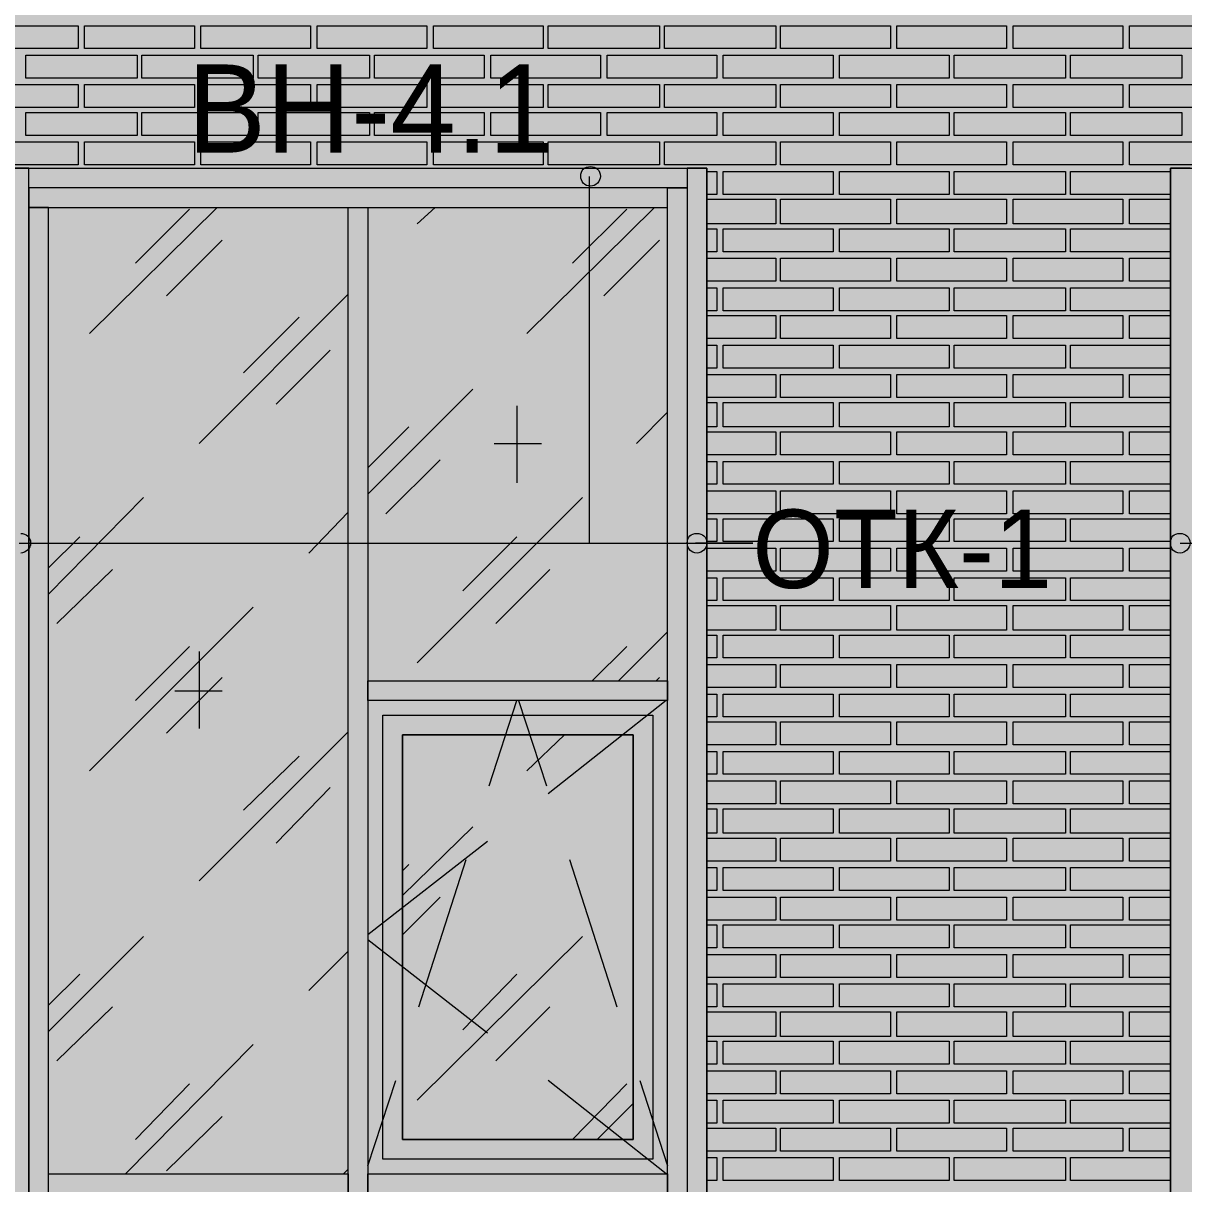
# Model space of a CAD drawing. Header units: millimetres. Extents: x -28928 to 100580, y -22867 to 36490.
# Drawn here: x 29027 to 32026, y 21166 to 24164 of the extents above; entities that cross this region are included whole.
import ezdxf

# ---------------------------------------------------------------- set-up
doc = ezdxf.new("R2010")
doc.units = ezdxf.units.MM
doc.layers.add('PDF _Геометрия', color=7, linetype='Continuous', true_color=0x8f8e8d)
doc.layers.add('PDF _Сплошная заливка', color=7, linetype='Continuous', true_color=0xffffff)
doc.layers.add('PDF _Текст', color=7, linetype='Continuous')

msp = doc.modelspace()

# ---------------------------------------------------------------- hatches: boundary and pattern name
at = {"layer": 'PDF _Сплошная заливка', "true_color": 0xdcd6cf, "transparency": 33554559}
msp.add_hatch(color=254, dxfattribs=at).paths.add_polyline_path([(19133.74774611586, 30089.12061882288), (19133.74774611586, 16343.3513880535), (52641.44005380855, 16343.3513880535), (52641.44005380855, 30089.12061882288)])

# ---------------------------------------------------------------- linework, layer by layer
at = {"layer": 'PDF _Геометрия', "lineweight": 9}
for points in [[(29169.13236150059, 24098.35138805358), (29029.51697688521, 24098.35138805358), (28885.67082303906, 24098.35138805358), (28885.67082303906, 24157.58215728436), (29029.51697688521, 24157.58215728436), (29169.13236150059, 24157.58215728436)], [(29469.51697688522, 24098.35138805358), (29329.90159226983, 24098.35138805358), (29186.05543842366, 24098.35138805358), (29186.05543842366, 24157.58215728436), (29329.90159226983, 24157.58215728436), (29469.51697688522, 24157.58215728436)], [(29769.90159226983, 24098.35138805358), (29626.05543842368, 24098.35138805358), (29486.44005380829, 24098.35138805358), (29486.44005380829, 24157.58215728436), (29626.05543842368, 24157.58215728436), (29769.90159226983, 24157.58215728436)], [(30070.28620765445, 24098.35138805358), (29926.4400538083, 24098.35138805358), (29786.82466919291, 24098.35138805358), (29786.82466919291, 24157.58215728436), (29926.4400538083, 24157.58215728436), (30070.28620765445, 24157.58215728436)], [(30370.67082303908, 24098.35138805358), (30226.82466919291, 24098.35138805358), (30087.20928457752, 24098.35138805358), (30087.20928457752, 24157.58215728436), (30226.82466919291, 24157.58215728436), (30370.67082303908, 24157.58215728436)], [(30671.05543842368, 24098.35138805358), (30527.20928457753, 24098.35138805358), (30383.36313073138, 24098.35138805358), (30383.36313073138, 24157.58215728436), (30527.20928457753, 24157.58215728436), (30671.05543842368, 24157.58215728436)], [(30971.4400538083, 24098.35138805358), (30827.59389996215, 24098.35138805358), (30683.74774611599, 24098.35138805358), (30683.74774611599, 24157.58215728436), (30827.59389996215, 24157.58215728436), (30971.4400538083, 24157.58215728436)], [(31267.59389996215, 24098.35138805358), (31127.97851534676, 24098.35138805358), (30984.13236150061, 24098.35138805358), (30984.13236150061, 24157.58215728436), (31127.97851534676, 24157.58215728436), (31267.59389996215, 24157.58215728436)], [(31567.97851534678, 24098.35138805358), (31428.36313073139, 24098.35138805358), (31284.51697688524, 24098.35138805358), (31284.51697688524, 24157.58215728436), (31428.36313073139, 24157.58215728436), (31567.97851534678, 24157.58215728436)], [(31868.3631307314, 24098.35138805358), (31724.51697688523, 24098.35138805358), (31584.90159226985, 24098.35138805358), (31584.90159226985, 24157.58215728436), (31724.51697688523, 24157.58215728436), (31868.3631307314, 24157.58215728436)], [(32168.74774611601, 24098.35138805358), (32024.90159226986, 24098.35138805358), (31885.28620765447, 24098.35138805358), (31885.28620765447, 24157.58215728436), (32024.90159226986, 24157.58215728436), (32168.74774611601, 24157.58215728436)], [(29321.44005380829, 24081.42831113051), (29321.44005380829, 24022.19754189974), (29033.74774611597, 24022.19754189974), (29033.74774611597, 24081.42831113051)], [(29621.82466919291, 24081.42831113051), (29621.82466919291, 24022.19754189974), (29334.13236150059, 24022.19754189974), (29334.13236150059, 24081.42831113051)], [(29922.20928457752, 24081.42831113051), (29922.20928457752, 24022.19754189974), (29634.51697688522, 24022.19754189974), (29634.51697688522, 24081.42831113051)], [(30218.36313073138, 24081.42831113051), (30218.36313073138, 24022.19754189974), (29934.90159226983, 24022.19754189974), (29934.90159226983, 24081.42831113051)], [(30518.74774611599, 24081.42831113051), (30518.74774611599, 24022.19754189974), (30235.28620765445, 24022.19754189974), (30235.28620765445, 24081.42831113051)], [(30819.13236150061, 24081.42831113051), (30819.13236150061, 24022.19754189974), (30535.67082303908, 24022.19754189974), (30535.67082303908, 24081.42831113051)], [(31119.51697688524, 24081.42831113051), (31119.51697688524, 24022.19754189974), (30836.05543842369, 24022.19754189974), (30836.05543842369, 24081.42831113051)], [(31419.90159226984, 24081.42831113051), (31419.90159226984, 24022.19754189974), (31136.44005380831, 24022.19754189974), (31136.44005380831, 24081.42831113051)], [(31720.28620765447, 24081.42831113051), (31720.28620765447, 24022.19754189974), (31432.59389996215, 24022.19754189974), (31432.59389996215, 24081.42831113051)], [(32020.67082303909, 24081.42831113051), (32020.67082303909, 24022.19754189974), (31732.97851534678, 24022.19754189974), (31732.97851534678, 24081.42831113051)], [(29169.13236150059, 23946.04369574589), (29029.51697688521, 23946.04369574589), (28885.67082303906, 23946.04369574589), (28885.67082303906, 24005.27446497666), (29029.51697688521, 24005.27446497666), (29169.13236150059, 24005.27446497666)], [(29469.51697688522, 23946.04369574589), (29329.90159226983, 23946.04369574589), (29186.05543842366, 23946.04369574589), (29186.05543842366, 24005.27446497666), (29329.90159226983, 24005.27446497666), (29469.51697688522, 24005.27446497666)], [(29769.90159226983, 23946.04369574589), (29626.05543842368, 23946.04369574589), (29486.44005380829, 23946.04369574589), (29486.44005380829, 24005.27446497666), (29626.05543842368, 24005.27446497666), (29769.90159226983, 24005.27446497666)], [(30070.28620765445, 23946.04369574589), (29926.4400538083, 23946.04369574589), (29786.82466919291, 23946.04369574589), (29786.82466919291, 24005.27446497666), (29926.4400538083, 24005.27446497666), (30070.28620765445, 24005.27446497666)], [(30370.67082303908, 23946.04369574589), (30226.82466919291, 23946.04369574589), (30087.20928457752, 23946.04369574589), (30087.20928457752, 24005.27446497666), (30226.82466919291, 24005.27446497666), (30370.67082303908, 24005.27446497666)], [(30671.05543842368, 23946.04369574589), (30527.20928457753, 23946.04369574589), (30383.36313073138, 23946.04369574589), (30383.36313073138, 24005.27446497666), (30527.20928457753, 24005.27446497666), (30671.05543842368, 24005.27446497666)], [(30971.4400538083, 23946.04369574589), (30827.59389996215, 23946.04369574589), (30683.74774611599, 23946.04369574589), (30683.74774611599, 24005.27446497666), (30827.59389996215, 24005.27446497666), (30971.4400538083, 24005.27446497666)], [(31267.59389996215, 23946.04369574589), (31127.97851534676, 23946.04369574589), (30984.13236150061, 23946.04369574589), (30984.13236150061, 24005.27446497666), (31127.97851534676, 24005.27446497666), (31267.59389996215, 24005.27446497666)], [(31567.97851534678, 23946.04369574589), (31428.36313073139, 23946.04369574589), (31284.51697688524, 23946.04369574589), (31284.51697688524, 24005.27446497666), (31428.36313073139, 24005.27446497666), (31567.97851534678, 24005.27446497666)], [(31868.3631307314, 23946.04369574589), (31724.51697688523, 23946.04369574589), (31584.90159226985, 23946.04369574589), (31584.90159226985, 24005.27446497666), (31724.51697688523, 24005.27446497666), (31868.3631307314, 24005.27446497666)], [(32168.74774611601, 23946.04369574589), (32024.90159226986, 23946.04369574589), (31885.28620765447, 23946.04369574589), (31885.28620765447, 24005.27446497666), (32024.90159226986, 24005.27446497666), (32168.74774611601, 24005.27446497666)], [(29321.44005380829, 23933.35138805358), (29321.44005380829, 23874.12061882282), (29033.74774611597, 23874.12061882282), (29033.74774611597, 23933.35138805358)], [(29621.82466919291, 23933.35138805358), (29621.82466919291, 23874.12061882282), (29334.13236150059, 23874.12061882282), (29334.13236150059, 23933.35138805358)], [(29922.20928457752, 23933.35138805358), (29922.20928457752, 23874.12061882282), (29634.51697688522, 23874.12061882282), (29634.51697688522, 23933.35138805358)], [(30218.36313073138, 23933.35138805358), (30218.36313073138, 23874.12061882282), (29934.90159226983, 23874.12061882282), (29934.90159226983, 23933.35138805358)], [(30518.74774611599, 23933.35138805358), (30518.74774611599, 23874.12061882282), (30235.28620765445, 23874.12061882282), (30235.28620765445, 23933.35138805358)], [(30819.13236150061, 23933.35138805358), (30819.13236150061, 23874.12061882282), (30535.67082303908, 23874.12061882282), (30535.67082303908, 23933.35138805358)], [(31119.51697688524, 23933.35138805358), (31119.51697688524, 23874.12061882282), (30836.05543842369, 23874.12061882282), (30836.05543842369, 23933.35138805358)], [(31419.90159226984, 23933.35138805358), (31419.90159226984, 23874.12061882282), (31136.44005380831, 23874.12061882282), (31136.44005380831, 23933.35138805358)], [(31720.28620765447, 23933.35138805358), (31720.28620765447, 23874.12061882282), (31432.59389996215, 23874.12061882282), (31432.59389996215, 23933.35138805358)], [(32020.67082303909, 23933.35138805358), (32020.67082303909, 23874.12061882282), (31732.97851534678, 23874.12061882282), (31732.97851534678, 23933.35138805358)], [(29169.13236150059, 23797.96677266898), (29029.51697688521, 23797.96677266898), (28885.67082303906, 23797.96677266898), (28885.67082303906, 23857.19754189974), (29029.51697688521, 23857.19754189974), (29169.13236150059, 23857.19754189974)], [(29469.51697688522, 23797.96677266898), (29329.90159226983, 23797.96677266898), (29186.05543842366, 23797.96677266898), (29186.05543842366, 23857.19754189974), (29329.90159226983, 23857.19754189974), (29469.51697688522, 23857.19754189974)], [(29769.90159226983, 23797.96677266898), (29626.05543842368, 23797.96677266898), (29486.44005380829, 23797.96677266898), (29486.44005380829, 23857.19754189974), (29626.05543842368, 23857.19754189974), (29769.90159226983, 23857.19754189974)], [(30070.28620765445, 23797.96677266898), (29926.4400538083, 23797.96677266898), (29786.82466919291, 23797.96677266898), (29786.82466919291, 23857.19754189974), (29926.4400538083, 23857.19754189974), (30070.28620765445, 23857.19754189974)], [(30370.67082303908, 23797.96677266898), (30226.82466919291, 23797.96677266898), (30087.20928457752, 23797.96677266898), (30087.20928457752, 23857.19754189974), (30226.82466919291, 23857.19754189974), (30370.67082303908, 23857.19754189974)], [(30671.05543842368, 23797.96677266898), (30527.20928457753, 23797.96677266898), (30383.36313073138, 23797.96677266898), (30383.36313073138, 23857.19754189974), (30527.20928457753, 23857.19754189974), (30671.05543842368, 23857.19754189974)], [(30971.4400538083, 23797.96677266898), (30827.59389996215, 23797.96677266898), (30683.74774611599, 23797.96677266898), (30683.74774611599, 23857.19754189974), (30827.59389996215, 23857.19754189974), (30971.4400538083, 23857.19754189974)], [(31267.59389996215, 23797.96677266898), (31127.97851534676, 23797.96677266898), (30984.13236150061, 23797.96677266898), (30984.13236150061, 23857.19754189974), (31127.97851534676, 23857.19754189974), (31267.59389996215, 23857.19754189974)], [(31567.97851534678, 23797.96677266898), (31428.36313073139, 23797.96677266898), (31284.51697688524, 23797.96677266898), (31284.51697688524, 23857.19754189974), (31428.36313073139, 23857.19754189974), (31567.97851534678, 23857.19754189974)], [(31868.3631307314, 23797.96677266898), (31724.51697688523, 23797.96677266898), (31584.90159226985, 23797.96677266898), (31584.90159226985, 23857.19754189974), (31724.51697688523, 23857.19754189974), (31868.3631307314, 23857.19754189974)], [(32168.74774611601, 23797.96677266898), (32024.90159226986, 23797.96677266898), (31885.28620765447, 23797.96677266898), (31885.28620765447, 23857.19754189974), (32024.90159226986, 23857.19754189974), (32168.74774611601, 23857.19754189974)], [(31119.51697688524, 23781.04369574588), (31119.51697688524, 23721.81292651513), (30836.05543842369, 23721.81292651513), (30836.05543842369, 23781.04369574588)], [(31419.90159226984, 23781.04369574588), (31419.90159226984, 23721.81292651513), (31136.44005380831, 23721.81292651513), (31136.44005380831, 23781.04369574588)], [(31720.28620765447, 23781.04369574588), (31720.28620765447, 23721.81292651513), (31432.59389996215, 23721.81292651513), (31432.59389996215, 23781.04369574588)], [(31267.59389996215, 23645.65908036128), (31127.97851534676, 23645.65908036128), (30984.13236150061, 23645.65908036128), (30984.13236150061, 23709.12061882282), (31127.97851534676, 23709.12061882282), (31267.59389996215, 23709.12061882282)], [(31567.97851534678, 23645.65908036128), (31428.36313073139, 23645.65908036128), (31284.51697688524, 23645.65908036128), (31284.51697688524, 23709.12061882282), (31428.36313073139, 23709.12061882282), (31567.97851534678, 23709.12061882282)], [(31868.3631307314, 23645.65908036128), (31724.51697688523, 23645.65908036128), (31584.90159226985, 23645.65908036128), (31584.90159226985, 23709.12061882282), (31724.51697688523, 23709.12061882282), (31868.3631307314, 23709.12061882282)], [(31119.51697688524, 23632.96677266898), (31119.51697688524, 23573.7360034382), (30836.05543842369, 23573.7360034382), (30836.05543842369, 23632.96677266898)], [(31419.90159226984, 23632.96677266898), (31419.90159226984, 23573.7360034382), (31136.44005380831, 23573.7360034382), (31136.44005380831, 23632.96677266898)], [(31720.28620765447, 23632.96677266898), (31720.28620765447, 23573.7360034382), (31432.59389996215, 23573.7360034382), (31432.59389996215, 23632.96677266898)], [(31267.59389996215, 23497.58215728435), (31127.97851534676, 23497.58215728435), (30984.13236150061, 23497.58215728435), (30984.13236150061, 23556.81292651513), (31127.97851534676, 23556.81292651513), (31267.59389996215, 23556.81292651513)], [(31567.97851534678, 23497.58215728435), (31428.36313073139, 23497.58215728435), (31284.51697688524, 23497.58215728435), (31284.51697688524, 23556.81292651513), (31428.36313073139, 23556.81292651513), (31567.97851534678, 23556.81292651513)], [(31868.3631307314, 23497.58215728435), (31724.51697688523, 23497.58215728435), (31584.90159226985, 23497.58215728435), (31584.90159226985, 23556.81292651513), (31724.51697688523, 23556.81292651513), (31868.3631307314, 23556.81292651513)], [(31119.51697688524, 23480.65908036128), (31119.51697688524, 23421.4283111305), (30836.05543842369, 23421.4283111305), (30836.05543842369, 23480.65908036128)], [(31419.90159226984, 23480.65908036128), (31419.90159226984, 23421.4283111305), (31136.44005380831, 23421.4283111305), (31136.44005380831, 23480.65908036128)], [(31720.28620765447, 23480.65908036128), (31720.28620765447, 23421.4283111305), (31432.59389996215, 23421.4283111305), (31432.59389996215, 23480.65908036128)], [(31267.59389996215, 23349.50523420742), (31127.97851534676, 23349.50523420742), (30984.13236150061, 23349.50523420742), (30984.13236150061, 23408.7360034382), (31127.97851534676, 23408.7360034382), (31267.59389996215, 23408.7360034382)], [(31567.97851534678, 23349.50523420742), (31428.36313073139, 23349.50523420742), (31284.51697688524, 23349.50523420742), (31284.51697688524, 23408.7360034382), (31428.36313073139, 23408.7360034382), (31567.97851534678, 23408.7360034382)], [(31868.3631307314, 23349.50523420742), (31724.51697688523, 23349.50523420742), (31584.90159226985, 23349.50523420742), (31584.90159226985, 23408.7360034382), (31724.51697688523, 23408.7360034382), (31868.3631307314, 23408.7360034382)], [(31119.51697688524, 23332.58215728435), (31119.51697688524, 23273.35138805357), (30836.05543842369, 23273.35138805357), (30836.05543842369, 23332.58215728435)], [(31419.90159226984, 23332.58215728435), (31419.90159226984, 23273.35138805357), (31136.44005380831, 23273.35138805357), (31136.44005380831, 23332.58215728435)], [(31720.28620765447, 23332.58215728435), (31720.28620765447, 23273.35138805357), (31432.59389996215, 23273.35138805357), (31432.59389996215, 23332.58215728435)], [(31267.59389996215, 23197.19754189973), (31127.97851534676, 23197.19754189973), (30984.13236150061, 23197.19754189973), (30984.13236150061, 23256.4283111305), (31127.97851534676, 23256.4283111305), (31267.59389996215, 23256.4283111305)], [(31567.97851534678, 23197.19754189973), (31428.36313073139, 23197.19754189973), (31284.51697688524, 23197.19754189973), (31284.51697688524, 23256.4283111305), (31428.36313073139, 23256.4283111305), (31567.97851534678, 23256.4283111305)], [(31868.3631307314, 23197.19754189973), (31724.51697688523, 23197.19754189973), (31584.90159226985, 23197.19754189973), (31584.90159226985, 23256.4283111305), (31724.51697688523, 23256.4283111305), (31868.3631307314, 23256.4283111305)], [(31119.51697688524, 23184.50523420742), (31119.51697688524, 23121.04369574588), (30836.05543842369, 23121.04369574588), (30836.05543842369, 23184.50523420742)], [(31419.90159226984, 23184.50523420742), (31419.90159226984, 23121.04369574588), (31136.44005380831, 23121.04369574588), (31136.44005380831, 23184.50523420742)], [(31720.28620765447, 23184.50523420742), (31720.28620765447, 23121.04369574588), (31432.59389996215, 23121.04369574588), (31432.59389996215, 23184.50523420742)], [(31267.59389996215, 23049.12061882281), (31127.97851534676, 23049.12061882281), (30984.13236150061, 23049.12061882281), (30984.13236150061, 23108.35138805357), (31127.97851534676, 23108.35138805357), (31267.59389996215, 23108.35138805357)], [(31567.97851534678, 23049.12061882281), (31428.36313073139, 23049.12061882281), (31284.51697688524, 23049.12061882281), (31284.51697688524, 23108.35138805357), (31428.36313073139, 23108.35138805357), (31567.97851534678, 23108.35138805357)], [(31868.3631307314, 23049.12061882281), (31724.51697688523, 23049.12061882281), (31584.90159226985, 23049.12061882281), (31584.90159226985, 23108.35138805357), (31724.51697688523, 23108.35138805357), (31868.3631307314, 23108.35138805357)], [(31119.51697688524, 23032.19754189972), (31119.51697688524, 22972.96677266897), (30836.05543842369, 22972.96677266897), (30836.05543842369, 23032.19754189972)], [(31419.90159226984, 23032.19754189972), (31419.90159226984, 22972.96677266897), (31136.44005380831, 22972.96677266897), (31136.44005380831, 23032.19754189972)], [(31720.28620765447, 23032.19754189972), (31720.28620765447, 22972.96677266897), (31432.59389996215, 22972.96677266897), (31432.59389996215, 23032.19754189972)], [(31267.59389996215, 22896.81292651512), (31127.97851534676, 22896.81292651512), (30984.13236150061, 22896.81292651512), (30984.13236150061, 22956.04369574588), (31127.97851534676, 22956.04369574588), (31267.59389996215, 22956.04369574588)], [(31567.97851534678, 22896.81292651512), (31428.36313073139, 22896.81292651512), (31284.51697688524, 22896.81292651512), (31284.51697688524, 22956.04369574588), (31428.36313073139, 22956.04369574588), (31567.97851534678, 22956.04369574588)], [(31868.3631307314, 22896.81292651512), (31724.51697688523, 22896.81292651512), (31584.90159226985, 22896.81292651512), (31584.90159226985, 22956.04369574588), (31724.51697688523, 22956.04369574588), (31868.3631307314, 22956.04369574588)], [(31119.51697688524, 22884.12061882281), (31119.51697688524, 22824.88984959203), (30836.05543842369, 22824.88984959203), (30836.05543842369, 22884.12061882281)], [(31419.90159226984, 22884.12061882281), (31419.90159226984, 22824.88984959203), (31136.44005380831, 22824.88984959203), (31136.44005380831, 22884.12061882281)], [(31720.28620765447, 22884.12061882281), (31720.28620765447, 22824.88984959203), (31432.59389996215, 22824.88984959203), (31432.59389996215, 22884.12061882281)], [(31267.59389996215, 22748.73600343819), (31127.97851534676, 22748.73600343819), (30984.13236150061, 22748.73600343819), (30984.13236150061, 22807.96677266896), (31127.97851534676, 22807.96677266896), (31267.59389996215, 22807.96677266896)], [(31567.97851534678, 22748.73600343819), (31428.36313073139, 22748.73600343819), (31284.51697688524, 22748.73600343819), (31284.51697688524, 22807.96677266896), (31428.36313073139, 22807.96677266896), (31567.97851534678, 22807.96677266896)], [(31868.3631307314, 22748.73600343819), (31724.51697688523, 22748.73600343819), (31584.90159226985, 22748.73600343819), (31584.90159226985, 22807.96677266896), (31724.51697688523, 22807.96677266896), (31868.3631307314, 22807.96677266896)], [(31119.51697688524, 22731.81292651512), (31119.51697688524, 22672.58215728434), (30836.05543842369, 22672.58215728434), (30836.05543842369, 22731.81292651512)], [(31419.90159226984, 22731.81292651512), (31419.90159226984, 22672.58215728434), (31136.44005380831, 22672.58215728434), (31136.44005380831, 22731.81292651512)], [(31720.28620765447, 22731.81292651512), (31720.28620765447, 22672.58215728434), (31432.59389996215, 22672.58215728434), (31432.59389996215, 22731.81292651512)], [(31267.59389996215, 22596.42831113049), (31127.97851534676, 22596.42831113049), (30984.13236150061, 22596.42831113049), (30984.13236150061, 22659.88984959203), (31127.97851534676, 22659.88984959203), (31267.59389996215, 22659.88984959203)], [(31567.97851534678, 22596.42831113049), (31428.36313073139, 22596.42831113049), (31284.51697688524, 22596.42831113049), (31284.51697688524, 22659.88984959203), (31428.36313073139, 22659.88984959203), (31567.97851534678, 22659.88984959203)], [(31868.3631307314, 22596.42831113049), (31724.51697688523, 22596.42831113049), (31584.90159226985, 22596.42831113049), (31584.90159226985, 22659.88984959203), (31724.51697688523, 22659.88984959203), (31868.3631307314, 22659.88984959203)], [(31119.51697688524, 22583.73600343819), (31119.51697688524, 22524.50523420741), (30836.05543842369, 22524.50523420741), (30836.05543842369, 22583.73600343819)], [(31419.90159226984, 22583.73600343819), (31419.90159226984, 22524.50523420741), (31136.44005380831, 22524.50523420741), (31136.44005380831, 22583.73600343819)], [(31720.28620765447, 22583.73600343819), (31720.28620765447, 22524.50523420741), (31432.59389996215, 22524.50523420741), (31432.59389996215, 22583.73600343819)], [(31267.59389996215, 22448.35138805356), (31127.97851534676, 22448.35138805356), (30984.13236150061, 22448.35138805356), (30984.13236150061, 22507.58215728434), (31127.97851534676, 22507.58215728434), (31267.59389996215, 22507.58215728434)], [(31567.97851534678, 22448.35138805356), (31428.36313073139, 22448.35138805356), (31284.51697688524, 22448.35138805356), (31284.51697688524, 22507.58215728434), (31428.36313073139, 22507.58215728434), (31567.97851534678, 22507.58215728434)], [(31868.3631307314, 22448.35138805356), (31724.51697688523, 22448.35138805356), (31584.90159226985, 22448.35138805356), (31584.90159226985, 22507.58215728434), (31724.51697688523, 22507.58215728434), (31868.3631307314, 22507.58215728434)], [(31119.51697688524, 22431.42831113049), (31119.51697688524, 22372.19754189971), (30836.05543842369, 22372.19754189971), (30836.05543842369, 22431.42831113049)], [(31419.90159226984, 22431.42831113049), (31419.90159226984, 22372.19754189971), (31136.44005380831, 22372.19754189971), (31136.44005380831, 22431.42831113049)], [(31720.28620765447, 22431.42831113049), (31720.28620765447, 22372.19754189971), (31432.59389996215, 22372.19754189971), (31432.59389996215, 22431.42831113049)], [(31267.59389996215, 22300.27446497665), (31127.97851534676, 22300.27446497665), (30984.13236150061, 22300.27446497665), (30984.13236150061, 22359.50523420741), (31127.97851534676, 22359.50523420741), (31267.59389996215, 22359.50523420741)], [(31567.97851534678, 22300.27446497665), (31428.36313073139, 22300.27446497665), (31284.51697688524, 22300.27446497665), (31284.51697688524, 22359.50523420741), (31428.36313073139, 22359.50523420741), (31567.97851534678, 22359.50523420741)], [(31868.3631307314, 22300.27446497665), (31724.51697688523, 22300.27446497665), (31584.90159226985, 22300.27446497665), (31584.90159226985, 22359.50523420741), (31724.51697688523, 22359.50523420741), (31868.3631307314, 22359.50523420741)], [(31119.51697688524, 22283.35138805356), (31119.51697688524, 22224.12061882281), (30836.05543842369, 22224.12061882281), (30836.05543842369, 22283.35138805356)], [(31419.90159226984, 22283.35138805356), (31419.90159226984, 22224.12061882281), (31136.44005380831, 22224.12061882281), (31136.44005380831, 22283.35138805356)], [(31720.28620765447, 22283.35138805356), (31720.28620765447, 22224.12061882281), (31432.59389996215, 22224.12061882281), (31432.59389996215, 22283.35138805356)], [(31267.59389996215, 22147.96677266895), (31127.97851534676, 22147.96677266895), (30984.13236150061, 22147.96677266895), (30984.13236150061, 22207.19754189971), (31127.97851534676, 22207.19754189971), (31267.59389996215, 22207.19754189971)], [(31567.97851534678, 22147.96677266895), (31428.36313073139, 22147.96677266895), (31284.51697688524, 22147.96677266895), (31284.51697688524, 22207.19754189971), (31428.36313073139, 22207.19754189971), (31567.97851534678, 22207.19754189971)], [(31868.3631307314, 22147.96677266895), (31724.51697688523, 22147.96677266895), (31584.90159226985, 22147.96677266895), (31584.90159226985, 22207.19754189971), (31724.51697688523, 22207.19754189971), (31868.3631307314, 22207.19754189971)], [(31119.51697688524, 22135.27446497665), (31119.51697688524, 22071.81292651511), (30836.05543842369, 22071.81292651511), (30836.05543842369, 22135.27446497665)], [(31419.90159226984, 22135.27446497665), (31419.90159226984, 22071.81292651511), (31136.44005380831, 22071.81292651511), (31136.44005380831, 22135.27446497665)], [(31720.28620765447, 22135.27446497665), (31720.28620765447, 22071.81292651511), (31432.59389996215, 22071.81292651511), (31432.59389996215, 22135.27446497665)], [(31267.59389996215, 21999.88984959203), (31127.97851534676, 21999.88984959203), (30984.13236150061, 21999.88984959203), (30984.13236150061, 22059.1206188228), (31127.97851534676, 22059.1206188228), (31267.59389996215, 22059.1206188228)], [(31567.97851534678, 21999.88984959203), (31428.36313073139, 21999.88984959203), (31284.51697688524, 21999.88984959203), (31284.51697688524, 22059.1206188228), (31428.36313073139, 22059.1206188228), (31567.97851534678, 22059.1206188228)], [(31868.3631307314, 21999.88984959203), (31724.51697688523, 21999.88984959203), (31584.90159226985, 21999.88984959203), (31584.90159226985, 22059.1206188228), (31724.51697688523, 22059.1206188228), (31868.3631307314, 22059.1206188228)], [(31119.51697688524, 21982.96677266895), (31119.51697688524, 21923.73600343818), (30836.05543842369, 21923.73600343818), (30836.05543842369, 21982.96677266895)], [(31419.90159226984, 21982.96677266895), (31419.90159226984, 21923.73600343818), (31136.44005380831, 21923.73600343818), (31136.44005380831, 21982.96677266895)], [(31720.28620765447, 21982.96677266895), (31720.28620765447, 21923.73600343818), (31432.59389996215, 21923.73600343818), (31432.59389996215, 21982.96677266895)], [(31267.59389996215, 21847.58215728433), (31127.97851534676, 21847.58215728433), (30984.13236150061, 21847.58215728433), (30984.13236150061, 21906.81292651511), (31127.97851534676, 21906.81292651511), (31267.59389996215, 21906.81292651511)], [(31567.97851534678, 21847.58215728433), (31428.36313073139, 21847.58215728433), (31284.51697688524, 21847.58215728433), (31284.51697688524, 21906.81292651511), (31428.36313073139, 21906.81292651511), (31567.97851534678, 21906.81292651511)], [(31868.3631307314, 21847.58215728433), (31724.51697688523, 21847.58215728433), (31584.90159226985, 21847.58215728433), (31584.90159226985, 21906.81292651511), (31724.51697688523, 21906.81292651511), (31868.3631307314, 21906.81292651511)], [(31119.51697688524, 21834.88984959203), (31119.51697688524, 21775.65908036125), (30836.05543842369, 21775.65908036125), (30836.05543842369, 21834.88984959203)], [(31419.90159226984, 21834.88984959203), (31419.90159226984, 21775.65908036125), (31136.44005380831, 21775.65908036125), (31136.44005380831, 21834.88984959203)], [(31720.28620765447, 21834.88984959203), (31720.28620765447, 21775.65908036125), (31432.59389996215, 21775.65908036125), (31432.59389996215, 21834.88984959203)], [(31267.59389996215, 21699.5052342074), (31127.97851534676, 21699.5052342074), (30984.13236150061, 21699.5052342074), (30984.13236150061, 21758.73600343817), (31127.97851534676, 21758.73600343817), (31267.59389996215, 21758.73600343817)], [(31567.97851534678, 21699.5052342074), (31428.36313073139, 21699.5052342074), (31284.51697688524, 21699.5052342074), (31284.51697688524, 21758.73600343817), (31428.36313073139, 21758.73600343817), (31567.97851534678, 21758.73600343817)], [(31868.3631307314, 21699.5052342074), (31724.51697688523, 21699.5052342074), (31584.90159226985, 21699.5052342074), (31584.90159226985, 21758.73600343817), (31724.51697688523, 21758.73600343817), (31868.3631307314, 21758.73600343817)], [(31119.51697688524, 21682.58215728433), (31119.51697688524, 21623.35138805356), (30836.05543842369, 21623.35138805356), (30836.05543842369, 21682.58215728433)], [(31419.90159226984, 21682.58215728433), (31419.90159226984, 21623.35138805356), (31136.44005380831, 21623.35138805356), (31136.44005380831, 21682.58215728433)], [(31720.28620765447, 21682.58215728433), (31720.28620765447, 21623.35138805356), (31432.59389996215, 21623.35138805356), (31432.59389996215, 21682.58215728433)], [(31267.59389996215, 21547.19754189971), (31127.97851534676, 21547.19754189971), (30984.13236150061, 21547.19754189971), (30984.13236150061, 21610.65908036125), (31127.97851534676, 21610.65908036125), (31267.59389996215, 21610.65908036125)], [(31567.97851534678, 21547.19754189971), (31428.36313073139, 21547.19754189971), (31284.51697688524, 21547.19754189971), (31284.51697688524, 21610.65908036125), (31428.36313073139, 21610.65908036125), (31567.97851534678, 21610.65908036125)], [(31868.3631307314, 21547.19754189971), (31724.51697688523, 21547.19754189971), (31584.90159226985, 21547.19754189971), (31584.90159226985, 21610.65908036125), (31724.51697688523, 21610.65908036125), (31868.3631307314, 21610.65908036125)], [(31119.51697688524, 21534.5052342074), (31119.51697688524, 21475.27446497664), (30836.05543842369, 21475.27446497664), (30836.05543842369, 21534.5052342074)], [(31419.90159226984, 21534.5052342074), (31419.90159226984, 21475.27446497664), (31136.44005380831, 21475.27446497664), (31136.44005380831, 21534.5052342074)], [(31720.28620765447, 21534.5052342074), (31720.28620765447, 21475.27446497664), (31432.59389996215, 21475.27446497664), (31432.59389996215, 21534.5052342074)], [(31267.59389996215, 21399.12061882279), (31127.97851534676, 21399.12061882279), (30984.13236150061, 21399.12061882279), (30984.13236150061, 21458.35138805355), (31127.97851534676, 21458.35138805355), (31267.59389996215, 21458.35138805355)], [(31567.97851534678, 21399.12061882279), (31428.36313073139, 21399.12061882279), (31284.51697688524, 21399.12061882279), (31284.51697688524, 21458.35138805355), (31428.36313073139, 21458.35138805355), (31567.97851534678, 21458.35138805355)], [(31868.3631307314, 21399.12061882279), (31724.51697688523, 21399.12061882279), (31584.90159226985, 21399.12061882279), (31584.90159226985, 21458.35138805355), (31724.51697688523, 21458.35138805355), (31868.3631307314, 21458.35138805355)], [(31119.51697688524, 21382.19754189971), (31119.51697688524, 21322.96677266895), (30836.05543842369, 21322.96677266895), (30836.05543842369, 21382.19754189971)], [(31419.90159226984, 21382.19754189971), (31419.90159226984, 21322.96677266895), (31136.44005380831, 21322.96677266895), (31136.44005380831, 21382.19754189971)], [(31720.28620765447, 21382.19754189971), (31720.28620765447, 21322.96677266895), (31432.59389996215, 21322.96677266895), (31432.59389996215, 21382.19754189971)], [(31267.59389996215, 21251.04369574586), (31127.97851534676, 21251.04369574586), (30984.13236150061, 21251.04369574586), (30984.13236150061, 21310.27446497664), (31127.97851534676, 21310.27446497664), (31267.59389996215, 21310.27446497664)], [(31567.97851534678, 21251.04369574586), (31428.36313073139, 21251.04369574586), (31284.51697688524, 21251.04369574586), (31284.51697688524, 21310.27446497664), (31428.36313073139, 21310.27446497664), (31567.97851534678, 21310.27446497664)], [(31868.3631307314, 21251.04369574586), (31724.51697688523, 21251.04369574586), (31584.90159226985, 21251.04369574586), (31584.90159226985, 21310.27446497664), (31724.51697688523, 21310.27446497664), (31868.3631307314, 21310.27446497664)], [(31119.51697688524, 21234.12061882279), (31119.51697688524, 21174.88984959202), (30836.05543842369, 21174.88984959202), (30836.05543842369, 21234.12061882279)], [(31419.90159226984, 21234.12061882279), (31419.90159226984, 21174.88984959202), (31136.44005380831, 21174.88984959202), (31136.44005380831, 21234.12061882279)], [(31720.28620765447, 21234.12061882279), (31720.28620765447, 21174.88984959202), (31432.59389996215, 21174.88984959202), (31432.59389996215, 21234.12061882279)]]:
    msp.add_lwpolyline(points, close=True, dxfattribs=at)
at = {"layer": 'PDF _Геометрия', "color": 7, "lineweight": 9}
for points in [[(29042.20928457752, 21102.96677266893), (29042.20928457752, 21166.42831113047), (29042.20928457752, 22439.88984959204), (29042.20928457752, 21141.04369574586), (29092.97851534675, 21141.04369574586), (29092.97851534675, 22439.88984959204), (29092.97851534675, 23687.96677266897), (29042.20928457752, 23687.96677266897), (29042.20928457752, 22439.88984959204), (29042.20928457752, 23713.35138805359), (29042.20928457752, 23789.50523420743), (28991.44005380828, 23789.50523420743)], [(28991.44005380828, 23789.50523420743), (30793.747746116, 23789.50523420743), (30793.747746116, 21090.27446497663), (30793.747746116, 21166.42831113047), (30793.747746116, 22439.88984959204), (30793.747746116, 23713.35138805359), (30793.747746116, 23789.50523420743), (30742.97851534676, 23789.50523420743), (30742.97851534676, 23713.35138805359), (30742.97851534676, 22439.88984959204), (30742.97851534676, 21166.42831113047), (30742.97851534676, 21102.96677266893)], [(32041.82466919293, 23789.50523420743), (31991.05543842369, 23789.50523420743), (31991.05543842369, 23713.35138805359), (31991.05543842369, 22439.88984959204), (31991.05543842369, 21166.42831113047), (31991.05543842369, 21090.27446497663), (31991.05543842369, 23789.50523420743), (33789.13236150064, 23789.50523420743)], [(30489.13236150061, 23768.35138805358), (30489.13236150061, 22820.65908036127), (30912.20928457753, 22820.65908036127), (30764.13236150061, 22820.65908036127)], [(29198.74774611597, 23362.19754189973), (29528.74774611598, 23687.96677266897)], [(30044.90159226983, 23645.65908036128), (30091.4400538083, 23687.96677266897)], [(30328.36313073137, 23362.19754189973), (30658.36313073137, 23687.96677266897)], [(29317.20928457752, 23544.12061882282), (29456.82466919291, 23683.7360034382)], [(30446.82466919292, 23544.12061882282), (30586.44005380831, 23683.7360034382)], [(29397.59389996213, 23459.50523420743), (29541.44005380828, 23603.35138805358)], [(30527.20928457753, 23459.50523420743), (30671.05543842368, 23603.35138805358)], [(29482.20928457753, 23078.73600343819), (29867.20928457752, 23463.73600343819)], [(29596.4400538083, 23260.65908036127), (29740.28620765444, 23404.50523420743)], [(29681.05543842367, 23180.27446497666), (29820.67082303905, 23319.88984959204)], [(29917.97851534676, 22947.58215728435), (30188.74774611598, 23218.35138805358)], [(30302.97851534676, 23176.04369574589), (30302.97851534676, 22977.19754189973)], [(30611.82466919293, 23078.73600343819), (30692.20928457754, 23159.1206188228)], [(29917.97851534676, 23015.27446497665), (30023.74774611598, 23121.04369574588)], [(30243.747746116, 23078.73600343819), (30366.4400538083, 23078.73600343819)], [(29964.51697688522, 22896.81292651512), (30104.13236150061, 23036.42831113051)], [(29092.97851534675, 22689.50523420742), (29338.36313073136, 22939.12061882281)], [(30044.90159226983, 22511.8129265151), (30472.20928457754, 22939.12061882281)], [(29765.67082303906, 22795.27446497666), (29867.20928457752, 22901.04369574588)], [(29016.8246691929, 22820.65908036127), (30912.20928457753, 22820.65908036127)], [(29092.97851534675, 22757.19754189974), (29173.36313073136, 22837.58215728435)], [(30163.36313073137, 22697.96677266895), (30302.97851534676, 22837.58215728435)], [(32016.44005380831, 22820.65908036127), (33907.59389996219, 22820.65908036127)], [(29114.1323615006, 22613.35138805356), (29257.97851534675, 22752.96677266895)], [(30247.97851534676, 22613.35138805356), (30387.59389996215, 22752.96677266895)], [(29198.74774611597, 22232.58215728433), (29621.82466919291, 22655.65908036127)], [(30565.28620765446, 22465.27446497665), (30692.20928457754, 22592.19754189973)], [(29317.20928457752, 22414.50523420742), (29456.82466919291, 22554.12061882281)], [(30497.59389996215, 22465.27446497665), (30586.44005380831, 22554.12061882281)], [(29482.20928457753, 22541.4283111305), (29482.20928457753, 22342.58215728434)], [(29397.59389996213, 22329.88984959203), (29541.44005380828, 22473.73600343818)], [(30662.59389996215, 22465.27446497665), (30671.05543842368, 22473.73600343818)], [(29418.74774611599, 22439.88984959204), (29541.44005380828, 22439.88984959204)], [(30231.05543842369, 22194.50523420741), (30302.97851534676, 22414.50523420742)], [(30307.20928457754, 22414.50523420742), (30379.1323615006, 22194.50523420741)], [(30687.97851534677, 22414.50523420742), (30383.36313073138, 22173.35138805357)], [(29482.20928457753, 21949.12061882279), (29867.20928457752, 22334.12061882279)], [(30328.36313073137, 22232.58215728433), (30425.67082303907, 22325.65908036127)], [(29596.4400538083, 22131.04369574587), (29740.28620765444, 22270.65908036125)], [(29681.05543842367, 22046.42831113049), (29820.67082303905, 22190.27446497664)], [(30006.82466919291, 21911.04369574587), (30188.74774611598, 22088.73600343818)], [(30226.82466919291, 22050.65908036126), (29917.97851534676, 21809.50523420741)], [(30006.82466919291, 21974.50523420741), (30023.74774611598, 21991.42831113048)], [(30049.1323615006, 21623.35138805356), (30171.82466919291, 22004.12061882279)], [(30438.36313073138, 22004.12061882279), (30561.05543842369, 21623.35138805356)], [(30006.82466919291, 21809.50523420741), (30104.13236150061, 21906.81292651511)], [(29092.97851534675, 21559.88984959202), (29338.36313073136, 21805.27446497664)], [(30044.90159226983, 21382.19754189971), (30472.20928457754, 21805.27446497664)], [(29765.67082303906, 21665.65908036126), (29867.20928457752, 21767.19754189972)], [(30226.82466919291, 21555.65908036125), (29917.97851534676, 21796.8129265151)], [(29092.97851534675, 21627.58215728434), (29173.36313073136, 21707.96677266895)], [(30163.36313073137, 21564.1206188228), (30302.97851534676, 21707.96677266895)], [(29114.1323615006, 21483.73600343817), (29257.97851534675, 21623.35138805356)], [(30247.97851534676, 21483.73600343817), (30387.59389996215, 21623.35138805356)], [(29291.82466919291, 21191.81292651509), (29621.82466919291, 21526.04369574587)], [(29317.20928457752, 21280.65908036125), (29456.82466919291, 21424.50523420741)], [(29917.97851534676, 21212.96677266894), (29989.90159226984, 21432.96677266893)], [(30687.97851534677, 21191.81292651509), (30383.36313073138, 21432.96677266893)], [(30446.82466919292, 21280.65908036125), (30586.44005380831, 21424.50523420741)], [(30620.28620765445, 21432.96677266893), (30692.20928457754, 21212.96677266894)], [(30510.28620765446, 21280.65908036125), (30603.36313073138, 21373.73600343818)], [(29397.59389996213, 21200.27446497664), (29541.44005380828, 21339.88984959202)], [(29854.51697688522, 21191.81292651509), (29867.20928457752, 21204.50523420739)]]:
    msp.add_lwpolyline(points, dxfattribs=at)
for points in [[(29892.59389996214, 23738.7360034382), (29042.20928457752, 23738.7360034382), (29042.20928457752, 23687.96677266897), (29892.59389996214, 23687.96677266897), (30692.20928457754, 23687.96677266897), (30692.20928457754, 23738.7360034382), (29892.59389996214, 23738.7360034382), (29067.59389996213, 23738.7360034382), (29042.20928457752, 23738.7360034382), (29042.20928457752, 23789.50523420743), (29067.59389996213, 23789.50523420743), (29892.59389996214, 23789.50523420743), (30717.59389996215, 23789.50523420743), (30742.97851534676, 23789.50523420743), (30742.97851534676, 23738.7360034382), (30717.59389996215, 23738.7360034382)], [(30692.20928457754, 23713.35138805359), (30692.20928457754, 23738.7360034382), (30742.97851534676, 23738.7360034382), (30742.97851534676, 23713.35138805359), (30742.97851534676, 22439.88984959204), (30742.97851534676, 21141.04369574586), (30692.20928457754, 21141.04369574586), (30692.20928457754, 22439.88984959204)], [(29917.97851534676, 21141.04369574586), (29867.20928457752, 21141.04369574586), (29092.97851534675, 21141.04369574586), (29092.97851534675, 21191.81292651509), (29867.20928457752, 21191.81292651509), (29867.20928457752, 21141.04369574586), (29867.20928457752, 22439.88984959204), (29867.20928457752, 23687.96677266897), (29917.97851534676, 23687.96677266897), (29917.97851534676, 22439.88984959204)], [(30692.20928457754, 22414.50523420742), (29917.97851534676, 22414.50523420742), (29917.97851534676, 22465.27446497665), (30692.20928457754, 22465.27446497665)], [(29956.05543842368, 22376.4283111305), (30654.13236150061, 22376.4283111305), (30654.13236150061, 21229.88984959201), (29956.05543842368, 21229.88984959201)], [(30654.13236150061, 22376.4283111305), (30654.13236150061, 21229.88984959201), (29956.05543842368, 21229.88984959201), (29956.05543842368, 22376.4283111305)], [(30603.36313073138, 22325.65908036127), (30006.82466919291, 22325.65908036127), (30006.82466919291, 21280.65908036125), (30603.36313073138, 21280.65908036125)], [(30006.82466919291, 21280.65908036125), (30006.82466919291, 22325.65908036127), (30603.36313073138, 22325.65908036127), (30603.36313073138, 21280.65908036125)], [(30692.20928457754, 21141.04369574586), (29917.97851534676, 21141.04369574586), (29917.97851534676, 21191.81292651509), (30692.20928457754, 21191.81292651509)]]:
    msp.add_lwpolyline(points, close=True, dxfattribs=at)
at = {"layer": 'PDF _Геометрия', "lineweight": 9}
for points in [[(30793.747746116, 23781.04369574588), (30819.13236150061, 23781.04369574588), (30819.13236150061, 23721.81292651513), (30793.747746116, 23721.81292651513)], [(31991.05543842369, 23721.81292651513), (31732.97851534678, 23721.81292651513), (31732.97851534678, 23781.04369574588), (31991.05543842369, 23781.04369574588)], [(30793.747746116, 23709.12061882282), (30827.59389996215, 23709.12061882282), (30971.4400538083, 23709.12061882282), (30971.4400538083, 23645.65908036128), (30827.59389996215, 23645.65908036128), (30793.747746116, 23645.65908036128)], [(31991.05543842369, 23645.65908036128), (31885.28620765447, 23645.65908036128), (31885.28620765447, 23709.12061882282), (31991.05543842369, 23709.12061882282)], [(30793.747746116, 23632.96677266898), (30819.13236150061, 23632.96677266898), (30819.13236150061, 23573.7360034382), (30793.747746116, 23573.7360034382)], [(31991.05543842369, 23573.7360034382), (31732.97851534678, 23573.7360034382), (31732.97851534678, 23632.96677266898), (31991.05543842369, 23632.96677266898)], [(30793.747746116, 23556.81292651513), (30827.59389996215, 23556.81292651513), (30971.4400538083, 23556.81292651513), (30971.4400538083, 23497.58215728435), (30827.59389996215, 23497.58215728435), (30793.747746116, 23497.58215728435)], [(31991.05543842369, 23497.58215728435), (31885.28620765447, 23497.58215728435), (31885.28620765447, 23556.81292651513), (31991.05543842369, 23556.81292651513)], [(30793.747746116, 23480.65908036128), (30819.13236150061, 23480.65908036128), (30819.13236150061, 23421.4283111305), (30793.747746116, 23421.4283111305)], [(31991.05543842369, 23421.4283111305), (31732.97851534678, 23421.4283111305), (31732.97851534678, 23480.65908036128), (31991.05543842369, 23480.65908036128)], [(30793.747746116, 23408.7360034382), (30827.59389996215, 23408.7360034382), (30971.4400538083, 23408.7360034382), (30971.4400538083, 23349.50523420742), (30827.59389996215, 23349.50523420742), (30793.747746116, 23349.50523420742)], [(31991.05543842369, 23349.50523420742), (31885.28620765447, 23349.50523420742), (31885.28620765447, 23408.7360034382), (31991.05543842369, 23408.7360034382)], [(30793.747746116, 23332.58215728435), (30819.13236150061, 23332.58215728435), (30819.13236150061, 23273.35138805357), (30793.747746116, 23273.35138805357)], [(31991.05543842369, 23273.35138805357), (31732.97851534678, 23273.35138805357), (31732.97851534678, 23332.58215728435), (31991.05543842369, 23332.58215728435)], [(30793.747746116, 23256.4283111305), (30827.59389996215, 23256.4283111305), (30971.4400538083, 23256.4283111305), (30971.4400538083, 23197.19754189973), (30827.59389996215, 23197.19754189973), (30793.747746116, 23197.19754189973)], [(31991.05543842369, 23197.19754189973), (31885.28620765447, 23197.19754189973), (31885.28620765447, 23256.4283111305), (31991.05543842369, 23256.4283111305)], [(30793.747746116, 23184.50523420742), (30819.13236150061, 23184.50523420742), (30819.13236150061, 23121.04369574588), (30793.747746116, 23121.04369574588)], [(31991.05543842369, 23121.04369574588), (31732.97851534678, 23121.04369574588), (31732.97851534678, 23184.50523420742), (31991.05543842369, 23184.50523420742)], [(30793.747746116, 23108.35138805357), (30827.59389996215, 23108.35138805357), (30971.4400538083, 23108.35138805357), (30971.4400538083, 23049.12061882281), (30827.59389996215, 23049.12061882281), (30793.747746116, 23049.12061882281)], [(31991.05543842369, 23049.12061882281), (31885.28620765447, 23049.12061882281), (31885.28620765447, 23108.35138805357), (31991.05543842369, 23108.35138805357)], [(30793.747746116, 23032.19754189972), (30819.13236150061, 23032.19754189972), (30819.13236150061, 22972.96677266897), (30793.747746116, 22972.96677266897)], [(31991.05543842369, 22972.96677266897), (31732.97851534678, 22972.96677266897), (31732.97851534678, 23032.19754189972), (31991.05543842369, 23032.19754189972)], [(30793.747746116, 22956.04369574588), (30827.59389996215, 22956.04369574588), (30971.4400538083, 22956.04369574588), (30971.4400538083, 22896.81292651512), (30827.59389996215, 22896.81292651512), (30793.747746116, 22896.81292651512)], [(31991.05543842369, 22896.81292651512), (31885.28620765447, 22896.81292651512), (31885.28620765447, 22956.04369574588), (31991.05543842369, 22956.04369574588)], [(30793.747746116, 22884.12061882281), (30819.13236150061, 22884.12061882281), (30819.13236150061, 22824.88984959203), (30793.747746116, 22824.88984959203)], [(31991.05543842369, 22824.88984959203), (31732.97851534678, 22824.88984959203), (31732.97851534678, 22884.12061882281), (31991.05543842369, 22884.12061882281)], [(30793.747746116, 22807.96677266896), (30827.59389996215, 22807.96677266896), (30971.4400538083, 22807.96677266896), (30971.4400538083, 22748.73600343819), (30827.59389996215, 22748.73600343819), (30793.747746116, 22748.73600343819)], [(31991.05543842369, 22748.73600343819), (31885.28620765447, 22748.73600343819), (31885.28620765447, 22807.96677266896), (31991.05543842369, 22807.96677266896)], [(30793.747746116, 22731.81292651512), (30819.13236150061, 22731.81292651512), (30819.13236150061, 22672.58215728434), (30793.747746116, 22672.58215728434)], [(31991.05543842369, 22672.58215728434), (31732.97851534678, 22672.58215728434), (31732.97851534678, 22731.81292651512), (31991.05543842369, 22731.81292651512)], [(30793.747746116, 22659.88984959203), (30827.59389996215, 22659.88984959203), (30971.4400538083, 22659.88984959203), (30971.4400538083, 22596.42831113049), (30827.59389996215, 22596.42831113049), (30793.747746116, 22596.42831113049)], [(31991.05543842369, 22596.42831113049), (31885.28620765447, 22596.42831113049), (31885.28620765447, 22659.88984959203), (31991.05543842369, 22659.88984959203)], [(30793.747746116, 22583.73600343819), (30819.13236150061, 22583.73600343819), (30819.13236150061, 22524.50523420741), (30793.747746116, 22524.50523420741)], [(31991.05543842369, 22524.50523420741), (31732.97851534678, 22524.50523420741), (31732.97851534678, 22583.73600343819), (31991.05543842369, 22583.73600343819)], [(30793.747746116, 22507.58215728434), (30827.59389996215, 22507.58215728434), (30971.4400538083, 22507.58215728434), (30971.4400538083, 22448.35138805356), (30827.59389996215, 22448.35138805356), (30793.747746116, 22448.35138805356)], [(31991.05543842369, 22448.35138805356), (31885.28620765447, 22448.35138805356), (31885.28620765447, 22507.58215728434), (31991.05543842369, 22507.58215728434)], [(30793.747746116, 22431.42831113049), (30819.13236150061, 22431.42831113049), (30819.13236150061, 22372.19754189971), (30793.747746116, 22372.19754189971)], [(31991.05543842369, 22372.19754189971), (31732.97851534678, 22372.19754189971), (31732.97851534678, 22431.42831113049), (31991.05543842369, 22431.42831113049)], [(30793.747746116, 22359.50523420741), (30827.59389996215, 22359.50523420741), (30971.4400538083, 22359.50523420741), (30971.4400538083, 22300.27446497665), (30827.59389996215, 22300.27446497665), (30793.747746116, 22300.27446497665)], [(31991.05543842369, 22300.27446497665), (31885.28620765447, 22300.27446497665), (31885.28620765447, 22359.50523420741), (31991.05543842369, 22359.50523420741)], [(30793.747746116, 22283.35138805356), (30819.13236150061, 22283.35138805356), (30819.13236150061, 22224.12061882281), (30793.747746116, 22224.12061882281)], [(31991.05543842369, 22224.12061882281), (31732.97851534678, 22224.12061882281), (31732.97851534678, 22283.35138805356), (31991.05543842369, 22283.35138805356)], [(30793.747746116, 22207.19754189971), (30827.59389996215, 22207.19754189971), (30971.4400538083, 22207.19754189971), (30971.4400538083, 22147.96677266895), (30827.59389996215, 22147.96677266895), (30793.747746116, 22147.96677266895)], [(31991.05543842369, 22147.96677266895), (31885.28620765447, 22147.96677266895), (31885.28620765447, 22207.19754189971), (31991.05543842369, 22207.19754189971)], [(30793.747746116, 22135.27446497665), (30819.13236150061, 22135.27446497665), (30819.13236150061, 22071.81292651511), (30793.747746116, 22071.81292651511)], [(31991.05543842369, 22071.81292651511), (31732.97851534678, 22071.81292651511), (31732.97851534678, 22135.27446497665), (31991.05543842369, 22135.27446497665)], [(30793.747746116, 22059.1206188228), (30827.59389996215, 22059.1206188228), (30971.4400538083, 22059.1206188228), (30971.4400538083, 21999.88984959203), (30827.59389996215, 21999.88984959203), (30793.747746116, 21999.88984959203)], [(31991.05543842369, 21999.88984959203), (31885.28620765447, 21999.88984959203), (31885.28620765447, 22059.1206188228), (31991.05543842369, 22059.1206188228)], [(30793.747746116, 21982.96677266895), (30819.13236150061, 21982.96677266895), (30819.13236150061, 21923.73600343818), (30793.747746116, 21923.73600343818)], [(31991.05543842369, 21923.73600343818), (31732.97851534678, 21923.73600343818), (31732.97851534678, 21982.96677266895), (31991.05543842369, 21982.96677266895)], [(30793.747746116, 21906.81292651511), (30827.59389996215, 21906.81292651511), (30971.4400538083, 21906.81292651511), (30971.4400538083, 21847.58215728433), (30827.59389996215, 21847.58215728433), (30793.747746116, 21847.58215728433)], [(31991.05543842369, 21847.58215728433), (31885.28620765447, 21847.58215728433), (31885.28620765447, 21906.81292651511), (31991.05543842369, 21906.81292651511)], [(30793.747746116, 21834.88984959203), (30819.13236150061, 21834.88984959203), (30819.13236150061, 21775.65908036125), (30793.747746116, 21775.65908036125)], [(31991.05543842369, 21775.65908036125), (31732.97851534678, 21775.65908036125), (31732.97851534678, 21834.88984959203), (31991.05543842369, 21834.88984959203)], [(30793.747746116, 21758.73600343817), (30827.59389996215, 21758.73600343817), (30971.4400538083, 21758.73600343817), (30971.4400538083, 21699.5052342074), (30827.59389996215, 21699.5052342074), (30793.747746116, 21699.5052342074)], [(31991.05543842369, 21699.5052342074), (31885.28620765447, 21699.5052342074), (31885.28620765447, 21758.73600343817), (31991.05543842369, 21758.73600343817)], [(30793.747746116, 21682.58215728433), (30819.13236150061, 21682.58215728433), (30819.13236150061, 21623.35138805356), (30793.747746116, 21623.35138805356)], [(31991.05543842369, 21623.35138805356), (31732.97851534678, 21623.35138805356), (31732.97851534678, 21682.58215728433), (31991.05543842369, 21682.58215728433)], [(30793.747746116, 21610.65908036125), (30827.59389996215, 21610.65908036125), (30971.4400538083, 21610.65908036125), (30971.4400538083, 21547.19754189971), (30827.59389996215, 21547.19754189971), (30793.747746116, 21547.19754189971)], [(31991.05543842369, 21547.19754189971), (31885.28620765447, 21547.19754189971), (31885.28620765447, 21610.65908036125), (31991.05543842369, 21610.65908036125)], [(30793.747746116, 21534.5052342074), (30819.13236150061, 21534.5052342074), (30819.13236150061, 21475.27446497664), (30793.747746116, 21475.27446497664)], [(31991.05543842369, 21475.27446497664), (31732.97851534678, 21475.27446497664), (31732.97851534678, 21534.5052342074), (31991.05543842369, 21534.5052342074)], [(30793.747746116, 21458.35138805355), (30827.59389996215, 21458.35138805355), (30971.4400538083, 21458.35138805355), (30971.4400538083, 21399.12061882279), (30827.59389996215, 21399.12061882279), (30793.747746116, 21399.12061882279)], [(31991.05543842369, 21399.12061882279), (31885.28620765447, 21399.12061882279), (31885.28620765447, 21458.35138805355), (31991.05543842369, 21458.35138805355)], [(30793.747746116, 21382.19754189971), (30819.13236150061, 21382.19754189971), (30819.13236150061, 21322.96677266895), (30793.747746116, 21322.96677266895)], [(31991.05543842369, 21322.96677266895), (31732.97851534678, 21322.96677266895), (31732.97851534678, 21382.19754189971), (31991.05543842369, 21382.19754189971)], [(30793.747746116, 21310.27446497664), (30827.59389996215, 21310.27446497664), (30971.4400538083, 21310.27446497664), (30971.4400538083, 21251.04369574586), (30827.59389996215, 21251.04369574586), (30793.747746116, 21251.04369574586)], [(31991.05543842369, 21251.04369574586), (31885.28620765447, 21251.04369574586), (31885.28620765447, 21310.27446497664), (31991.05543842369, 21310.27446497664)], [(30793.747746116, 21234.12061882279), (30819.13236150061, 21234.12061882279), (30819.13236150061, 21174.88984959202), (30793.747746116, 21174.88984959202)], [(31991.05543842369, 21174.88984959202), (31732.97851534678, 21174.88984959202), (31732.97851534678, 21234.12061882279), (31991.05543842369, 21234.12061882279)]]:
    msp.add_lwpolyline(points, dxfattribs=at)
at = {"layer": 'PDF _Геометрия', "color": 7, "lineweight": 9}
for points in [[(30467.97851534676, 23768.35138805358), (30467.97851534676, 23785.27446497666), (30476.4400538083, 23793.7360034382), (30493.36313073137, 23793.7360034382)], [(30467.97851534676, 23768.35138805358), (30467.97851534676, 23785.27446497666), (30476.4400538083, 23793.7360034382), (30493.36313073137, 23793.7360034382)], [(30493.36313073137, 23793.7360034382), (30506.05543842368, 23793.7360034382), (30518.74774611599, 23785.27446497666), (30518.74774611599, 23768.35138805358)], [(30493.36313073137, 23793.7360034382), (30506.05543842368, 23793.7360034382), (30518.74774611599, 23785.27446497666), (30518.74774611599, 23768.35138805358)], [(30493.36313073137, 23742.96677266896), (30476.4400538083, 23742.96677266896), (30467.97851534676, 23755.65908036127), (30467.97851534676, 23768.35138805358)], [(30493.36313073137, 23742.96677266896), (30476.4400538083, 23742.96677266896), (30467.97851534676, 23755.65908036127), (30467.97851534676, 23768.35138805358)], [(30518.74774611599, 23768.35138805358), (30518.74774611599, 23755.65908036127), (30506.05543842368, 23742.96677266896), (30493.36313073137, 23742.96677266896)], [(30518.74774611599, 23768.35138805358), (30518.74774611599, 23755.65908036127), (30506.05543842368, 23742.96677266896), (30493.36313073137, 23742.96677266896)], [(29021.05543842366, 22846.04369574589), (29033.74774611597, 22846.04369574589), (29046.44005380828, 22837.58215728435), (29046.44005380828, 22820.65908036127)], [(29021.05543842366, 22846.04369574589), (29033.74774611597, 22846.04369574589), (29046.44005380828, 22837.58215728435), (29046.44005380828, 22820.65908036127)], [(29046.44005380828, 22820.65908036127), (29046.44005380828, 22807.96677266896), (29033.74774611597, 22795.27446497666), (29021.05543842366, 22795.27446497666)], [(29046.44005380828, 22820.65908036127), (29046.44005380828, 22807.96677266896), (29033.74774611597, 22795.27446497666), (29021.05543842366, 22795.27446497666)], [(30742.97851534676, 22820.65908036127), (30742.97851534676, 22837.58215728435), (30751.44005380831, 22846.04369574589), (30768.36313073138, 22846.04369574589)], [(30742.97851534676, 22820.65908036127), (30742.97851534676, 22837.58215728435), (30751.44005380831, 22846.04369574589), (30768.36313073138, 22846.04369574589)], [(30768.36313073138, 22795.27446497666), (30751.44005380831, 22795.27446497666), (30742.97851534676, 22807.96677266896), (30742.97851534676, 22820.65908036127)], [(30768.36313073138, 22795.27446497666), (30751.44005380831, 22795.27446497666), (30742.97851534676, 22807.96677266896), (30742.97851534676, 22820.65908036127)], [(30768.36313073138, 22846.04369574589), (30781.05543842369, 22846.04369574589), (30793.747746116, 22837.58215728435), (30793.747746116, 22820.65908036127)], [(30768.36313073138, 22846.04369574589), (30781.05543842369, 22846.04369574589), (30793.747746116, 22837.58215728435), (30793.747746116, 22820.65908036127)], [(30793.747746116, 22820.65908036127), (30793.747746116, 22807.96677266896), (30781.05543842369, 22795.27446497666), (30768.36313073138, 22795.27446497666)], [(30793.747746116, 22820.65908036127), (30793.747746116, 22807.96677266896), (30781.05543842369, 22795.27446497666), (30768.36313073138, 22795.27446497666)], [(31991.05543842369, 22820.65908036127), (31991.05543842369, 22837.58215728435), (31999.51697688524, 22846.04369574589), (32016.44005380831, 22846.04369574589)], [(31991.05543842369, 22820.65908036127), (31991.05543842369, 22837.58215728435), (31999.51697688524, 22846.04369574589), (32016.44005380831, 22846.04369574589)], [(32016.44005380831, 22795.27446497666), (31999.51697688524, 22795.27446497666), (31991.05543842369, 22807.96677266896), (31991.05543842369, 22820.65908036127)], [(32016.44005380831, 22795.27446497666), (31999.51697688524, 22795.27446497666), (31991.05543842369, 22807.96677266896), (31991.05543842369, 22820.65908036127)], [(32016.44005380831, 22846.04369574589), (32029.13236150062, 22846.04369574589), (32041.82466919293, 22837.58215728435), (32041.82466919293, 22820.65908036127)], [(32016.44005380831, 22846.04369574589), (32029.13236150062, 22846.04369574589), (32041.82466919293, 22837.58215728435), (32041.82466919293, 22820.65908036127)], [(32041.82466919293, 22820.65908036127), (32041.82466919293, 22807.96677266896), (32029.13236150062, 22795.27446497666), (32016.44005380831, 22795.27446497666)], [(32041.82466919293, 22820.65908036127), (32041.82466919293, 22807.96677266896), (32029.13236150062, 22795.27446497666), (32016.44005380831, 22795.27446497666)]]:
    msp.add_open_spline(points, degree=3, dxfattribs=at)
at = {"layer": 'PDF _Сплошная заливка', "lineweight": 9, "transparency": 33554559}
for points in [[(29092.97851534675, 23687.96677266897), (29092.97851534675, 21191.81292651509), (29867.20928457752, 23687.96677266897), (29867.20928457752, 21191.81292651509)], [(29917.97851534676, 23687.96677266897), (29917.97851534676, 22465.27446497665), (30692.20928457754, 23687.96677266897), (30692.20928457754, 22465.27446497665)], [(30006.82466919291, 22325.65908036127), (30006.82466919291, 21280.65908036125), (30603.36313073138, 22325.65908036127), (30603.36313073138, 21280.65908036125)]]:
    msp.add_solid(points, dxfattribs=at)

# ---------------------------------------------------------------- texts
at = {"layer": 'PDF _Текст', "attachment_point": 4, "style": ''}
for s, insert, char_height in [('ВН-4.1', (29451.18902313003, 23943.62423047594), 227.7084847294893), ('ОТК-1', (30910.88375652305, 22804.98487250413), 202.5607614850196)]:
    msp.add_mtext(s, dxfattribs=dict(at, insert=insert, char_height=char_height))

doc.saveas('drawing.dxf')
